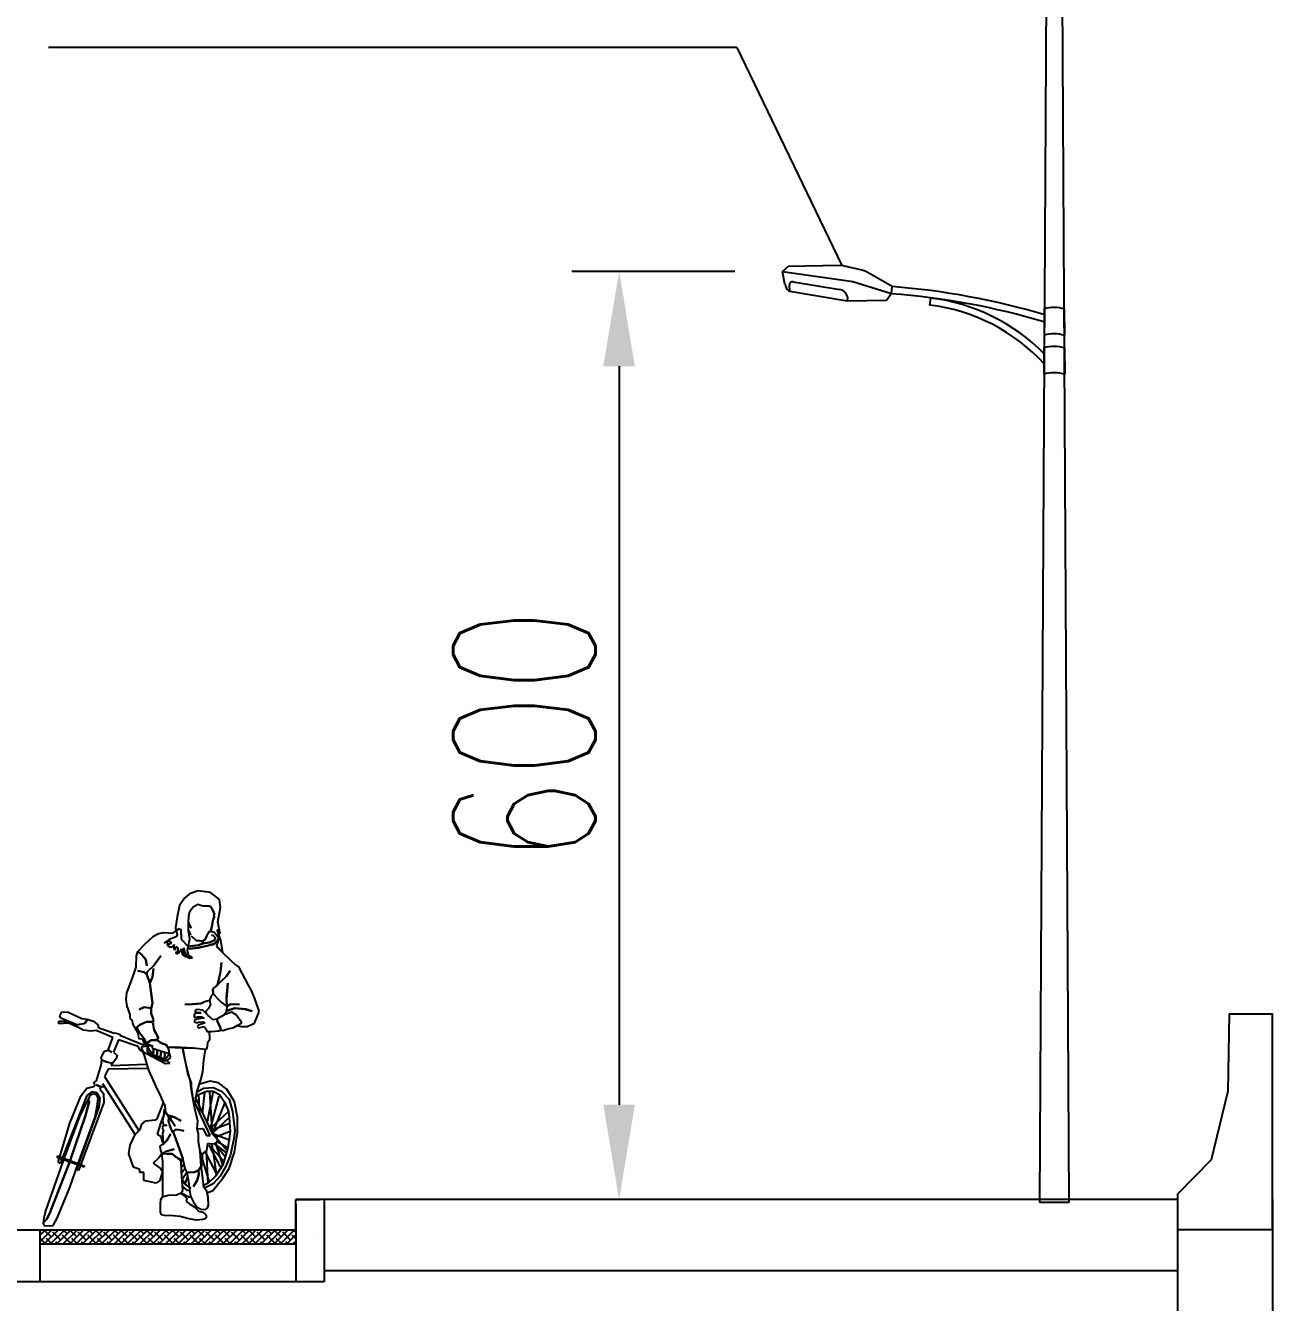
# Model space of a CAD drawing. Header units: millimetres. Extents: x 2 to 5882, y 1831 to 3462.
# Drawn here: x 967.06 to 993.36, y 2605.62 to 2632.57 of the extents above; entities that cross this region are included whole.
import ezdxf

# ---------------------------------------------------------------- set-up
doc = ezdxf.new("R2010")
doc.units = ezdxf.units.MM
doc.linetypes.add('CONTINUE', pattern=[1000, 1000])
for name, color, linetype in [('4', 2, 'Continuous'), ('fz', 7, 'Continuous'), ('标注', 4, 'Continuous'), ('次轮廓', 7, 'Continuous'), ('灯杆', 7, 'Continuous'), ('轮廓线', 1, 'Continuous'), ('道路结构', 7, 'Continuous')]:
    doc.layers.add(name, color=color, linetype=linetype)
doc.styles.get("Standard").update_dxf_attribs({"font": 'simplex1.shx', "width": 0.7, "bigfont": 'hztxt.shx'})
doc.dimstyles.new('比例1：200', dxfattribs={"dimtxt": 3, "dimasz": 2, "dimexe": 1, "dimexo": 1, "dimgap": 0.5, "dimtad": 1, "dimlfac": 20, "dimzin": 13, "dimdsep": 46, "dimtxsty": 'Standard', "dimcen": -0.09, "dimclrd": 256, "dimclre": 256, "dimclrt": 7, "dimaunit": 1, "dimadec": 0, "dimazin": 0, "dimtfac": 0.0005, "dimtix": 1, "dimtmove": 2, "dimatfit": 3, "dimfxl": 0, "dimtolj": 1, "dimtzin": 13, "dimarcsym": 0})

# ---------------------------------------------------------------- blocks, each defined once
blk = doc.blocks.new('单车')
at = {"color": 143, "linetype": 'Continuous'}
for p, q in [((-1438.357, -1089.518), (-1438.539, -1089.585)), ((-1438.092, -1089.557), (-1438.357, -1089.518)), ((-1438.644, -1089.673), (-1438.749, -1089.833)), ((-1438.539, -1089.585), (-1438.644, -1089.673)), ((-1437.905, -1089.706), (-1438.092, -1089.557)), ((-1437.883, -1089.871), (-1437.905, -1089.706)), ((-1438.749, -1089.833), (-1438.798, -1090.07)), ((-1438.556, -1090.186), (-1438.55, -1090.054)), ((-1438.556, -1090.186), (-1438.55, -1090.054)), ((-1438.55, -1090.054), (-1438.528, -1089.949)), ((-1438.55, -1090.054), (-1438.528, -1089.949)), ((-1438.528, -1089.949), (-1438.462, -1089.86)), ((-1438.528, -1089.949), (-1438.462, -1089.86)), ((-1438.462, -1089.86), (-1438.363, -1089.805)), ((-1438.462, -1089.86), (-1438.363, -1089.805)), ((-1438.363, -1089.805), (-1438.258, -1089.838)), ((-1438.363, -1089.805), (-1438.258, -1089.838)), ((-1438.258, -1089.838), (-1438.12, -1089.838)), ((-1438.258, -1089.838), (-1438.12, -1089.838)), ((-1438.12, -1089.838), (-1438.087, -1089.86)), ((-1438.12, -1089.838), (-1438.087, -1089.86)), ((-1438.087, -1089.86), (-1438.07, -1089.899)), ((-1438.087, -1089.86), (-1438.076, -1089.888)), ((-1438.076, -1089.888), (-1438.043, -1089.949)), ((-1438.07, -1089.899), (-1438.032, -1089.954)), ((-1438.043, -1089.949), (-1438.009, -1089.998)), ((-1438.009, -1089.998), (-1438.037, -1090.114)), ((-1438.032, -1089.954), (-1438.021, -1090.087)), ((-1437.943, -1090.175), (-1437.883, -1089.871)), ((-1438.798, -1090.07), (-1438.831, -1090.302)), ((-1438.831, -1090.302), (-1438.798, -1090.445)), ((-1438.793, -1090.346), (-1438.771, -1090.313)), ((-1438.771, -1090.313), (-1438.721, -1090.335)), ((-1438.721, -1090.335), (-1438.716, -1090.544)), ((-1438.539, -1090.247), (-1438.556, -1090.186)), ((-1438.556, -1090.186), (-1438.539, -1090.247)), ((-1438.556, -1090.357), (-1438.556, -1090.186)), ((-1438.556, -1090.357), (-1438.556, -1090.186)), ((-1438.506, -1090.302), (-1438.539, -1090.247)), ((-1438.539, -1090.247), (-1438.506, -1090.302)), ((-1438.07, -1090.247), (-1438.092, -1090.368)), ((-1438.059, -1090.241), (-1438.087, -1090.368)), ((-1438.043, -1090.131), (-1438.07, -1090.247)), ((-1438.037, -1090.114), (-1438.059, -1090.241)), ((-1438.021, -1090.087), (-1438.043, -1090.131)), ((-1437.954, -1090.335), (-1437.894, -1090.429)), ((-1437.877, -1090.567), (-1437.954, -1090.335)), ((-1437.894, -1090.429), (-1437.943, -1090.175)), ((-1439.482, -1090.644), (-1439.295, -1090.478)), ((-1439.295, -1090.478), (-1439.195, -1090.423)), ((-1439.195, -1090.423), (-1439.074, -1090.401)), ((-1439.074, -1090.401), (-1438.892, -1090.412)), ((-1438.964, -1090.55), (-1439.069, -1090.616)), ((-1439.069, -1090.616), (-1438.98, -1090.578)), ((-1438.98, -1090.578), (-1438.925, -1090.6)), ((-1438.82, -1090.495), (-1438.964, -1090.55)), ((-1438.925, -1090.6), (-1438.947, -1090.644)), ((-1438.892, -1090.412), (-1438.793, -1090.346)), ((-1438.798, -1090.445), (-1438.82, -1090.495)), ((-1438.716, -1090.544), (-1438.567, -1090.699)), ((-1438.567, -1090.699), (-1438.534, -1090.539)), ((-1438.567, -1090.699), (-1438.534, -1090.539)), ((-1438.517, -1090.456), (-1438.556, -1090.357)), ((-1438.556, -1090.357), (-1438.517, -1090.456)), ((-1438.534, -1090.539), (-1438.556, -1090.357)), ((-1438.534, -1090.539), (-1438.556, -1090.357)), ((-1438.495, -1090.478), (-1438.396, -1090.567)), ((-1438.396, -1090.567), (-1438.495, -1090.478)), ((-1438.396, -1090.567), (-1438.302, -1090.578)), ((-1438.329, -1090.578), (-1438.396, -1090.567)), ((-1438.269, -1090.589), (-1438.329, -1090.578)), ((-1438.302, -1090.578), (-1438.258, -1090.578)), ((-1438.214, -1090.555), (-1438.269, -1090.589)), ((-1438.258, -1090.578), (-1438.203, -1090.544)), ((-1438.258, -1090.578), (-1438.258, -1090.633)), ((-1438.258, -1090.633), (-1438.258, -1090.578)), ((-1438.169, -1090.467), (-1438.214, -1090.555)), ((-1438.203, -1090.544), (-1438.169, -1090.473)), ((-1438.169, -1090.473), (-1438.114, -1090.373)), ((-1438.12, -1090.396), (-1438.169, -1090.467)), ((-1438.015, -1090.567), (-1438.125, -1090.611)), ((-1438.125, -1090.611), (-1438.015, -1090.567)), ((-1438.092, -1090.368), (-1438.12, -1090.396)), ((-1438.12, -1090.396), (-1438.12, -1090.396)), ((-1438.114, -1090.373), (-1438.114, -1090.373)), ((-1438.114, -1090.373), (-1438.021, -1090.396)), ((-1438.087, -1090.368), (-1438.021, -1090.396)), ((-1438.07, -1090.456), (-1438.037, -1090.467)), ((-1438.037, -1090.467), (-1438.07, -1090.456)), ((-1438.037, -1090.467), (-1437.993, -1090.511)), ((-1437.993, -1090.511), (-1438.037, -1090.467)), ((-1438.021, -1090.396), (-1437.938, -1090.484)), ((-1438.021, -1090.396), (-1437.938, -1090.484)), ((-1437.993, -1090.511), (-1438.015, -1090.567)), ((-1438.015, -1090.567), (-1437.993, -1090.511)), ((-1438.015, -1090.644), (-1437.927, -1090.544)), ((-1437.927, -1090.544), (-1438.004, -1090.633)), ((-1437.927, -1090.544), (-1437.971, -1090.682)), ((-1437.927, -1090.544), (-1437.971, -1090.682)), ((-1437.938, -1090.484), (-1437.927, -1090.544)), ((-1437.938, -1090.484), (-1437.927, -1090.544)), ((-1437.838, -1090.826), (-1437.877, -1090.567)), ((-1439.653, -1090.892), (-1439.631, -1090.804)), ((-1439.631, -1090.804), (-1439.482, -1090.644)), ((-1439.554, -1090.859), (-1439.631, -1090.804)), ((-1439.631, -1090.804), (-1439.543, -1090.87)), ((-1439.46, -1090.969), (-1439.554, -1090.859)), ((-1439.543, -1090.87), (-1439.46, -1090.969)), ((-1439.002, -1090.611), (-1439.008, -1090.671)), ((-1439.008, -1090.671), (-1438.964, -1090.704)), ((-1438.991, -1090.644), (-1439.002, -1090.611)), ((-1438.947, -1090.644), (-1438.991, -1090.644)), ((-1438.964, -1090.704), (-1438.903, -1090.704)), ((-1438.903, -1090.704), (-1438.859, -1090.655)), ((-1438.859, -1090.655), (-1438.876, -1090.71)), ((-1438.876, -1090.71), (-1438.87, -1090.76)), ((-1438.87, -1090.76), (-1438.82, -1090.749)), ((-1438.848, -1090.732), (-1438.826, -1090.699)), ((-1438.82, -1090.749), (-1438.848, -1090.732)), ((-1438.782, -1090.804), (-1438.831, -1090.826)), ((-1438.831, -1090.826), (-1438.793, -1090.848)), ((-1438.826, -1090.699), (-1438.787, -1090.721)), ((-1438.793, -1090.848), (-1438.76, -1090.826)), ((-1438.787, -1090.721), (-1438.782, -1090.804)), ((-1438.76, -1090.826), (-1438.71, -1090.743)), ((-1438.71, -1090.743), (-1438.699, -1090.837)), ((-1438.699, -1090.837), (-1438.677, -1090.87)), ((-1438.677, -1090.87), (-1438.622, -1090.92)), ((-1438.66, -1090.826), (-1438.655, -1090.721)), ((-1438.655, -1090.881), (-1438.66, -1090.826)), ((-1438.655, -1090.721), (-1438.644, -1090.804)), ((-1438.644, -1090.804), (-1438.594, -1090.914)), ((-1438.578, -1090.782), (-1438.567, -1090.699)), ((-1438.556, -1090.886), (-1438.578, -1090.782)), ((-1438.567, -1090.699), (-1438.351, -1090.666)), ((-1438.517, -1090.688), (-1438.567, -1090.699)), ((-1438.55, -1090.743), (-1438.351, -1090.721)), ((-1438.363, -1090.721), (-1438.55, -1090.743)), ((-1438.351, -1090.666), (-1438.517, -1090.688)), ((-1438.136, -1090.677), (-1438.363, -1090.721)), ((-1438.258, -1090.633), (-1438.351, -1090.666)), ((-1438.351, -1090.666), (-1438.258, -1090.633)), ((-1438.351, -1090.721), (-1438.136, -1090.677)), ((-1438.125, -1090.611), (-1438.258, -1090.633)), ((-1438.258, -1090.633), (-1438.125, -1090.611)), ((-1438.004, -1090.633), (-1438.136, -1090.677)), ((-1438.136, -1090.677), (-1438.015, -1090.644)), ((-1437.971, -1090.682), (-1437.838, -1090.826)), ((-1437.971, -1090.682), (-1437.943, -1090.721)), ((-1437.943, -1090.721), (-1437.838, -1090.826)), ((-1437.838, -1090.826), (-1437.679, -1090.98)), ((-1437.838, -1090.826), (-1437.838, -1090.826)), ((-1439.708, -1091.256), (-1439.664, -1091.135)), ((-1439.664, -1091.135), (-1439.653, -1090.892)), ((-1439.438, -1091.102), (-1439.46, -1090.969)), ((-1439.46, -1090.969), (-1439.438, -1091.102)), ((-1439.284, -1091.091), (-1439.438, -1091.234)), ((-1439.427, -1091.223), (-1439.295, -1091.102)), ((-1439.295, -1091.102), (-1439.14, -1090.892)), ((-1439.14, -1090.892), (-1439.284, -1091.091)), ((-1438.622, -1090.92), (-1438.655, -1090.881)), ((-1438.594, -1090.914), (-1438.534, -1090.942)), ((-1438.473, -1090.936), (-1438.556, -1090.886)), ((-1438.534, -1090.942), (-1438.473, -1090.936)), ((-1437.861, -1091.035), (-1437.883, -1091.223)), ((-1437.883, -1091.234), (-1437.861, -1091.035)), ((-1437.679, -1090.98), (-1437.568, -1091.08)), ((-1437.568, -1091.08), (-1437.502, -1091.124)), ((-1437.502, -1091.124), (-1437.436, -1091.256)), ((-1439.786, -1091.493), (-1439.708, -1091.256)), ((-1439.631, -1091.212), (-1439.493, -1091.234)), ((-1439.493, -1091.234), (-1439.631, -1091.212)), ((-1439.493, -1091.234), (-1439.438, -1091.289)), ((-1439.438, -1091.289), (-1439.493, -1091.234)), ((-1439.438, -1091.289), (-1439.427, -1091.223)), ((-1439.438, -1091.234), (-1439.438, -1091.289)), ((-1439.438, -1091.289), (-1439.372, -1091.471)), ((-1439.372, -1091.471), (-1439.438, -1091.289)), ((-1439.317, -1091.333), (-1439.372, -1091.471)), ((-1439.372, -1091.471), (-1439.317, -1091.344)), ((-1439.295, -1091.157), (-1439.317, -1091.333)), ((-1439.317, -1091.344), (-1439.295, -1091.157)), ((-1437.883, -1091.223), (-1437.949, -1091.515)), ((-1437.949, -1091.504), (-1437.883, -1091.234)), ((-1437.772, -1091.333), (-1437.949, -1091.504)), ((-1437.938, -1091.493), (-1437.761, -1091.322)), ((-1437.679, -1091.212), (-1437.772, -1091.333)), ((-1437.761, -1091.322), (-1437.679, -1091.212)), ((-1437.436, -1091.256), (-1437.303, -1091.515)), ((-1439.874, -1091.813), (-1439.863, -1091.67)), ((-1439.863, -1091.67), (-1439.786, -1091.493)), ((-1439.372, -1091.471), (-1439.317, -1091.89)), ((-1439.339, -1091.736), (-1439.372, -1091.471)), ((-1438.048, -1091.593), (-1437.938, -1091.493)), ((-1437.949, -1091.515), (-1438.048, -1091.581)), ((-1438.048, -1091.581), (-1438.037, -1091.692)), ((-1438.037, -1091.692), (-1438.048, -1091.593)), ((-1437.728, -1091.471), (-1437.761, -1091.802)), ((-1437.761, -1091.769), (-1437.728, -1091.471)), ((-1437.303, -1091.515), (-1437.237, -1091.626)), ((-1437.237, -1091.626), (-1437.16, -1091.813)), ((-1439.852, -1091.957), (-1439.874, -1091.813)), ((-1439.317, -1091.89), (-1439.35, -1091.995)), ((-1439.35, -1091.995), (-1439.317, -1091.901)), ((-1439.317, -1091.901), (-1439.339, -1091.736)), ((-1438.638, -1091.923), (-1438.451, -1091.912)), ((-1438.484, -1091.912), (-1438.638, -1091.923)), ((-1438.302, -1091.901), (-1438.484, -1091.912)), ((-1438.451, -1091.912), (-1438.302, -1091.901)), ((-1438.302, -1091.901), (-1438.203, -1091.846)), ((-1438.236, -1091.868), (-1438.302, -1091.901)), ((-1438.114, -1091.835), (-1438.236, -1091.868)), ((-1438.203, -1091.846), (-1438.114, -1091.835)), ((-1438.092, -1091.923), (-1438.136, -1092.006)), ((-1438.081, -1091.736), (-1438.114, -1091.835)), ((-1438.114, -1091.835), (-1438.092, -1091.923)), ((-1438.037, -1091.692), (-1438.081, -1091.736)), ((-1437.894, -1091.846), (-1438.037, -1091.692)), ((-1437.75, -1091.957), (-1437.894, -1091.846)), ((-1437.75, -1091.957), (-1437.761, -1091.769)), ((-1437.761, -1091.802), (-1437.75, -1091.957)), ((-1437.761, -1092.05), (-1437.739, -1091.946)), ((-1437.667, -1091.912), (-1437.75, -1091.957)), ((-1437.739, -1091.946), (-1437.667, -1091.912)), ((-1437.48, -1091.923), (-1437.667, -1091.912)), ((-1437.667, -1091.912), (-1437.48, -1091.923)), ((-1437.16, -1091.813), (-1437.077, -1092.061)), ((-1441.275, -1092.161), (-1441.231, -1092.072)), ((-1441.253, -1092.205), (-1441.275, -1092.161)), ((-1440.911, -1092.348), (-1441.253, -1092.205)), ((-1441.231, -1092.072), (-1441.231, -1092.072)), ((-1441.231, -1092.072), (-1441.099, -1092.083)), ((-1441.099, -1092.083), (-1440.812, -1092.216)), ((-1440.812, -1092.216), (-1440.707, -1092.227)), ((-1439.786, -1092.128), (-1439.852, -1091.957)), ((-1439.786, -1092.216), (-1439.786, -1092.128)), ((-1439.742, -1092.26), (-1439.786, -1092.216)), ((-1439.598, -1092.028), (-1439.493, -1091.973)), ((-1439.493, -1091.973), (-1439.598, -1092.028)), ((-1439.493, -1091.973), (-1439.35, -1091.995)), ((-1439.35, -1091.995), (-1439.493, -1091.973)), ((-1439.35, -1091.995), (-1439.35, -1092.106)), ((-1439.35, -1092.106), (-1439.35, -1091.995)), ((-1439.35, -1092.106), (-1439.306, -1092.227)), ((-1439.295, -1092.238), (-1439.35, -1092.106)), ((-1438.434, -1092.117), (-1438.445, -1092.161)), ((-1438.445, -1092.161), (-1438.429, -1092.194)), ((-1438.396, -1092.094), (-1438.434, -1092.117)), ((-1438.374, -1092.023), (-1438.429, -1092.056)), ((-1438.429, -1092.056), (-1438.407, -1092.094)), ((-1438.429, -1092.194), (-1438.363, -1092.177)), ((-1438.407, -1092.094), (-1438.291, -1092.094)), ((-1438.291, -1092.094), (-1438.396, -1092.094)), ((-1438.258, -1092.039), (-1438.374, -1092.023)), ((-1438.28, -1092.21), (-1438.374, -1092.227)), ((-1438.363, -1092.177), (-1438.28, -1092.177)), ((-1438.28, -1092.177), (-1438.23, -1092.216)), ((-1438.23, -1092.216), (-1438.28, -1092.21)), ((-1438.147, -1092.15), (-1438.258, -1092.039)), ((-1438.136, -1092.006), (-1438.192, -1092.061)), ((-1438.192, -1092.061), (-1438.187, -1092.11)), ((-1438.098, -1092.194), (-1438.147, -1092.15)), ((-1438.043, -1092.243), (-1438.098, -1092.194)), ((-1437.805, -1092.139), (-1437.96, -1092.227)), ((-1437.805, -1092.139), (-1437.75, -1092.05)), ((-1437.645, -1092.083), (-1437.805, -1092.139)), ((-1437.645, -1092.083), (-1437.805, -1092.139)), ((-1437.805, -1092.139), (-1437.805, -1092.139)), ((-1437.579, -1091.995), (-1437.761, -1092.05)), ((-1437.75, -1092.05), (-1437.579, -1091.995)), ((-1437.557, -1092.139), (-1437.645, -1092.083)), ((-1437.557, -1092.139), (-1437.645, -1092.083)), ((-1437.348, -1092.017), (-1437.579, -1091.995)), ((-1437.579, -1091.995), (-1437.37, -1092.017)), ((-1437.436, -1092.304), (-1437.557, -1092.139)), ((-1437.436, -1092.304), (-1437.557, -1092.139)), ((-1437.37, -1092.017), (-1437.215, -1092.061)), ((-1437.215, -1092.061), (-1437.348, -1092.017)), ((-1437.088, -1092.106), (-1437.182, -1092.326)), ((-1437.077, -1092.061), (-1437.088, -1092.106)), ((-1441.297, -1092.271), (-1441.11, -1092.271)), ((-1441.297, -1092.326), (-1441.297, -1092.271)), ((-1441.088, -1092.315), (-1441.297, -1092.326)), ((-1441.11, -1092.271), (-1440.911, -1092.348)), ((-1440.878, -1092.403), (-1441.088, -1092.315)), ((-1440.911, -1092.348), (-1440.74, -1092.315)), ((-1440.757, -1092.326), (-1440.911, -1092.348)), ((-1440.779, -1092.459), (-1440.878, -1092.403)), ((-1440.619, -1092.481), (-1440.779, -1092.459)), ((-1440.707, -1092.26), (-1440.757, -1092.326)), ((-1440.74, -1092.315), (-1440.707, -1092.26)), ((-1440.707, -1092.227), (-1440.563, -1092.271)), ((-1440.508, -1092.47), (-1440.619, -1092.481)), ((-1440.563, -1092.271), (-1440.464, -1092.359)), ((-1440.155, -1092.619), (-1440.508, -1092.47)), ((-1440.464, -1092.359), (-1440.464, -1092.403)), ((-1440.464, -1092.403), (-1440.128, -1092.525)), ((-1439.731, -1092.326), (-1439.742, -1092.26)), ((-1439.675, -1092.425), (-1439.731, -1092.326)), ((-1439.587, -1092.348), (-1439.675, -1092.425)), ((-1439.675, -1092.425), (-1439.587, -1092.348)), ((-1439.62, -1092.525), (-1439.675, -1092.425)), ((-1439.587, -1092.348), (-1439.653, -1092.403)), ((-1439.653, -1092.403), (-1439.609, -1092.492)), ((-1439.438, -1092.282), (-1439.587, -1092.348)), ((-1439.438, -1092.282), (-1439.587, -1092.348)), ((-1439.587, -1092.348), (-1439.449, -1092.282)), ((-1439.449, -1092.282), (-1439.295, -1092.282)), ((-1439.317, -1092.282), (-1439.438, -1092.282)), ((-1439.295, -1092.282), (-1439.438, -1092.282)), ((-1439.317, -1092.282), (-1439.317, -1092.282)), ((-1439.295, -1092.37), (-1439.317, -1092.282)), ((-1439.306, -1092.227), (-1439.295, -1092.282)), ((-1439.306, -1092.315), (-1439.295, -1092.425)), ((-1439.284, -1092.459), (-1439.306, -1092.315)), ((-1439.295, -1092.282), (-1439.295, -1092.238)), ((-1439.284, -1092.459), (-1439.295, -1092.37)), ((-1439.295, -1092.425), (-1439.195, -1092.63)), ((-1439.195, -1092.63), (-1439.284, -1092.459)), ((-1439.195, -1092.63), (-1439.284, -1092.459)), ((-1438.374, -1092.227), (-1438.44, -1092.254)), ((-1438.44, -1092.254), (-1438.434, -1092.288)), ((-1438.434, -1092.288), (-1438.385, -1092.304)), ((-1438.385, -1092.304), (-1438.351, -1092.293)), ((-1438.351, -1092.354), (-1438.374, -1092.387)), ((-1438.374, -1092.387), (-1438.351, -1092.409)), ((-1438.351, -1092.293), (-1438.252, -1092.288)), ((-1438.269, -1092.326), (-1438.351, -1092.354)), ((-1438.351, -1092.409), (-1438.285, -1092.398)), ((-1438.285, -1092.398), (-1438.23, -1092.387)), ((-1438.214, -1092.315), (-1438.269, -1092.326)), ((-1438.252, -1092.288), (-1438.214, -1092.315)), ((-1438.23, -1092.387), (-1438.192, -1092.431)), ((-1438.192, -1092.431), (-1438.169, -1092.486)), ((-1438.169, -1092.486), (-1438.076, -1092.492)), ((-1438.133, -1092.488), (-1438.114, -1092.596)), ((-1438.076, -1092.492), (-1437.927, -1092.475)), ((-1437.96, -1092.227), (-1438.043, -1092.243)), ((-1437.96, -1092.227), (-1437.949, -1092.282)), ((-1437.96, -1092.227), (-1437.96, -1092.227)), ((-1437.949, -1092.282), (-1437.96, -1092.227)), ((-1437.949, -1092.282), (-1437.894, -1092.392)), ((-1437.894, -1092.392), (-1437.949, -1092.282)), ((-1437.927, -1092.475), (-1437.877, -1092.464)), ((-1437.894, -1092.392), (-1437.877, -1092.464)), ((-1437.877, -1092.464), (-1437.894, -1092.392)), ((-1437.877, -1092.464), (-1437.838, -1092.47)), ((-1437.838, -1092.47), (-1437.75, -1092.437)), ((-1437.75, -1092.437), (-1437.601, -1092.403)), ((-1437.601, -1092.403), (-1437.546, -1092.37)), ((-1437.546, -1092.37), (-1437.436, -1092.304)), ((-1437.546, -1092.37), (-1437.436, -1092.304)), ((-1437.436, -1092.392), (-1437.546, -1092.37)), ((-1437.325, -1092.392), (-1437.436, -1092.392)), ((-1437.182, -1092.326), (-1437.325, -1092.392)), ((-1440.255, -1092.883), (-1440.155, -1092.619)), ((-1440.039, -1092.663), (-1440.139, -1092.927)), ((-1440.128, -1092.525), (-1440.106, -1092.514)), ((-1440.106, -1092.514), (-1440.006, -1092.547)), ((-1439.62, -1092.806), (-1440.039, -1092.663)), ((-1440.006, -1092.547), (-1440.006, -1092.569)), ((-1440.006, -1092.569), (-1439.526, -1092.762)), ((-1439.598, -1092.652), (-1439.62, -1092.525)), ((-1439.609, -1092.492), (-1439.504, -1092.63)), ((-1439.526, -1092.641), (-1439.598, -1092.652)), ((-1439.471, -1092.773), (-1439.526, -1092.641)), ((-1439.504, -1092.63), (-1439.438, -1092.762)), ((-1439.438, -1092.729), (-1439.471, -1092.773)), ((-1439.438, -1092.762), (-1439.35, -1092.674)), ((-1439.438, -1092.762), (-1439.35, -1092.674)), ((-1439.35, -1092.674), (-1439.438, -1092.729)), ((-1439.35, -1092.674), (-1439.24, -1092.674)), ((-1439.35, -1092.674), (-1439.24, -1092.674)), ((-1439.24, -1092.674), (-1439.35, -1092.674)), ((-1439.24, -1092.674), (-1439.195, -1092.63)), ((-1439.195, -1092.63), (-1439.24, -1092.674)), ((-1439.24, -1092.663), (-1439.195, -1092.63)), ((-1439.118, -1092.74), (-1439.24, -1092.663)), ((-1439.24, -1092.674), (-1439.218, -1092.674)), ((-1439.218, -1092.674), (-1439.162, -1092.718)), ((-1439.218, -1092.674), (-1439.218, -1092.674)), ((-1439.162, -1092.718), (-1439.03, -1092.773)), ((-1439.03, -1092.773), (-1439.118, -1092.74)), ((-1438.158, -1092.729), (-1438.169, -1092.85)), ((-1438.114, -1092.674), (-1438.158, -1092.729)), ((-1438.114, -1092.596), (-1438.114, -1092.674)), ((-1440.398, -1093.038), (-1440.332, -1092.905)), ((-1440.332, -1092.905), (-1440.255, -1092.883)), ((-1440.177, -1092.927), (-1440.255, -1092.883)), ((-1440.255, -1092.883), (-1440.177, -1092.927)), ((-1440.139, -1092.927), (-1440.062, -1092.994)), ((-1440.062, -1092.994), (-1440.084, -1093.06)), ((-1439.576, -1092.883), (-1439.62, -1092.806)), ((-1439.46, -1092.95), (-1439.576, -1092.883)), ((-1439.394, -1092.795), (-1439.554, -1092.817)), ((-1439.554, -1092.817), (-1439.493, -1092.994)), ((-1439.526, -1092.762), (-1439.372, -1092.773)), ((-1439.493, -1092.994), (-1439.405, -1093.308)), ((-1439.041, -1093.17), (-1439.46, -1092.95)), ((-1439.383, -1092.883), (-1439.438, -1092.762)), ((-1439.427, -1092.806), (-1439.427, -1092.916)), ((-1439.427, -1092.916), (-1439.427, -1092.806)), ((-1439.427, -1092.916), (-1439.096, -1093.104)), ((-1439.096, -1093.104), (-1439.427, -1092.916)), ((-1439.328, -1092.801), (-1439.394, -1092.795)), ((-1439.306, -1092.961), (-1439.383, -1092.883)), ((-1439.372, -1092.773), (-1439.328, -1092.784)), ((-1439.328, -1092.784), (-1439.328, -1092.839)), ((-1439.328, -1092.839), (-1438.964, -1092.95)), ((-1439.295, -1092.905), (-1439.306, -1092.961)), ((-1439.306, -1092.972), (-1439.295, -1092.905)), ((-1439.284, -1092.994), (-1439.306, -1092.972)), ((-1439.295, -1092.85), (-1439.295, -1092.905)), ((-1439.295, -1092.905), (-1439.295, -1092.85)), ((-1439.24, -1093.005), (-1439.284, -1092.994)), ((-1439.218, -1092.961), (-1439.24, -1093.005)), ((-1439.24, -1093.005), (-1439.218, -1092.961)), ((-1439.195, -1093.027), (-1439.24, -1093.005)), ((-1439.218, -1092.883), (-1439.218, -1092.961)), ((-1439.218, -1092.961), (-1439.218, -1092.883)), ((-1439.151, -1093.027), (-1439.195, -1093.027)), ((-1439.14, -1092.961), (-1439.151, -1093.027)), ((-1439.151, -1093.027), (-1439.14, -1092.961)), ((-1439.118, -1093.06), (-1439.151, -1093.027)), ((-1439.129, -1092.894), (-1439.14, -1092.961)), ((-1439.14, -1092.961), (-1439.129, -1092.894)), ((-1439.063, -1092.994), (-1439.074, -1093.06)), ((-1439.074, -1093.06), (-1439.052, -1092.994)), ((-1439.063, -1092.916), (-1439.063, -1092.994)), ((-1439.052, -1092.994), (-1439.063, -1092.916)), ((-1439.03, -1092.773), (-1438.997, -1092.828)), ((-1438.997, -1092.828), (-1439.03, -1092.773)), ((-1438.975, -1092.983), (-1439.03, -1093.06)), ((-1438.848, -1092.817), (-1438.997, -1092.828)), ((-1438.693, -1092.839), (-1438.997, -1092.828)), ((-1438.997, -1092.828), (-1438.975, -1092.894)), ((-1438.975, -1092.894), (-1438.975, -1092.983)), ((-1438.964, -1092.95), (-1438.942, -1093.038)), ((-1438.462, -1092.839), (-1438.848, -1092.817)), ((-1438.462, -1092.839), (-1438.693, -1092.839)), ((-1438.682, -1092.861), (-1438.627, -1093.115)), ((-1438.627, -1093.104), (-1438.682, -1092.861)), ((-1438.203, -1092.872), (-1438.462, -1092.839)), ((-1438.203, -1092.872), (-1438.462, -1092.839)), ((-1438.236, -1093.093), (-1438.203, -1092.872)), ((-1438.169, -1092.85), (-1438.203, -1092.872)), ((-1438.203, -1092.872), (-1438.203, -1092.872)), ((-1440.497, -1093.529), (-1440.398, -1093.198)), ((-1440.387, -1093.093), (-1440.398, -1093.038)), ((-1440.398, -1093.198), (-1440.387, -1093.093)), ((-1440.233, -1093.148), (-1440.387, -1093.093)), ((-1440.387, -1093.093), (-1440.288, -1093.126)), ((-1440.255, -1093.286), (-1440.332, -1093.44)), ((-1440.288, -1093.126), (-1440.155, -1093.159)), ((-1439.415, -1093.273), (-1440.255, -1093.286)), ((-1440.155, -1093.159), (-1440.233, -1093.148)), ((-1440.155, -1093.159), (-1440.188, -1093.209)), ((-1440.188, -1093.209), (-1439.442, -1093.177)), ((-1440.084, -1093.06), (-1440.155, -1093.159)), ((-1440.155, -1093.159), (-1440.155, -1093.159)), ((-1439.074, -1093.06), (-1439.118, -1093.06)), ((-1439.096, -1093.104), (-1439.019, -1093.104)), ((-1439.019, -1093.104), (-1439.096, -1093.104)), ((-1439.03, -1093.06), (-1439.074, -1093.06)), ((-1439.058, -1093.161), (-1438.956, -1093.157)), ((-1438.953, -1093.159), (-1439.041, -1093.17)), ((-1438.942, -1093.038), (-1439.019, -1093.104)), ((-1439.019, -1093.104), (-1438.953, -1093.159)), ((-1438.517, -1093.551), (-1438.627, -1093.104)), ((-1438.627, -1093.115), (-1438.572, -1093.396)), ((-1438.258, -1093.33), (-1438.236, -1093.093)), ((-1440.563, -1093.573), (-1440.497, -1093.529)), ((-1440.332, -1093.44), (-1439.609, -1094.577)), ((-1439.405, -1093.308), (-1439.251, -1093.65)), ((-1438.572, -1093.396), (-1438.506, -1093.573)), ((-1438.506, -1093.694), (-1438.517, -1093.551)), ((-1438.385, -1093.771), (-1438.302, -1093.507)), ((-1438.302, -1093.507), (-1438.258, -1093.33)), ((-1438.103, -1093.54), (-1438.302, -1093.595)), ((-1437.927, -1093.573), (-1438.103, -1093.54)), ((-1440.823, -1093.843), (-1440.707, -1093.683)), ((-1440.707, -1093.683), (-1440.552, -1093.65)), ((-1440.597, -1093.76), (-1440.707, -1093.843)), ((-1440.575, -1093.81), (-1440.641, -1093.843)), ((-1440.486, -1093.782), (-1440.597, -1093.76)), ((-1440.497, -1093.821), (-1440.575, -1093.81)), ((-1440.53, -1093.606), (-1440.563, -1093.573)), ((-1440.552, -1093.65), (-1440.53, -1093.606)), ((-1440.508, -1093.617), (-1440.409, -1093.661)), ((-1440.42, -1093.65), (-1440.508, -1093.617)), ((-1440.464, -1093.898), (-1440.497, -1093.821)), ((-1440.42, -1093.898), (-1440.486, -1093.782)), ((-1440.409, -1093.661), (-1440.431, -1093.705)), ((-1440.431, -1093.705), (-1440.354, -1093.799)), ((-1440.343, -1093.661), (-1440.42, -1093.65)), ((-1439.686, -1094.665), (-1440.365, -1093.595)), ((-1440.365, -1093.595), (-1440.343, -1093.661)), ((-1440.354, -1093.799), (-1440.343, -1093.987)), ((-1439.251, -1093.65), (-1439.14, -1093.865)), ((-1438.506, -1093.573), (-1438.506, -1093.661)), ((-1438.506, -1093.661), (-1438.451, -1093.998)), ((-1438.44, -1094.042), (-1438.506, -1093.694)), ((-1438.429, -1094.064), (-1438.385, -1093.771)), ((-1438.416, -1093.885), (-1438.351, -1093.821)), ((-1438.381, -1093.761), (-1438.236, -1093.683)), ((-1438.351, -1093.821), (-1438.18, -1093.749)), ((-1438.351, -1093.821), (-1438.329, -1094.24)), ((-1438.302, -1093.595), (-1438.334, -1093.611)), ((-1438.225, -1093.771), (-1438.269, -1094.218)), ((-1438.236, -1093.683), (-1438.037, -1093.672)), ((-1438.18, -1093.749), (-1438.037, -1093.749)), ((-1438.037, -1093.749), (-1438.169, -1094.433)), ((-1438.114, -1093.771), (-1438.059, -1094.643)), ((-1438.037, -1093.672), (-1437.861, -1093.749)), ((-1438.037, -1093.749), (-1437.905, -1093.821)), ((-1437.75, -1093.705), (-1437.927, -1093.573)), ((-1437.905, -1093.821), (-1437.794, -1093.987)), ((-1437.861, -1093.749), (-1437.701, -1093.92)), ((-1437.59, -1093.976), (-1437.75, -1093.705)), ((-1440.707, -1093.843), (-1441.264, -1095.277)), ((-1441.065, -1094.422), (-1440.823, -1093.843)), ((-1440.911, -1095.399), (-1440.442, -1094.086)), ((-1440.343, -1093.987), (-1440.878, -1095.421)), ((-1440.674, -1093.92), (-1440.856, -1094.284)), ((-1440.729, -1094.262), (-1440.652, -1093.976)), ((-1440.652, -1093.976), (-1440.729, -1094.262)), ((-1440.641, -1093.843), (-1440.674, -1093.92)), ((-1440.674, -1093.92), (-1440.674, -1093.92)), ((-1440.652, -1093.976), (-1440.674, -1093.92)), ((-1440.674, -1093.92), (-1440.652, -1093.976)), ((-1440.53, -1094.295), (-1440.486, -1094.064)), ((-1440.486, -1094.064), (-1440.464, -1093.898)), ((-1440.442, -1094.086), (-1440.42, -1093.898)), ((-1439.218, -1094.329), (-1439.088, -1093.995)), ((-1439.14, -1093.865), (-1439.096, -1093.987)), ((-1439.096, -1093.987), (-1439.063, -1094.02)), ((-1439.063, -1094.02), (-1439.041, -1094.185)), ((-1438.462, -1093.931), (-1438.453, -1093.923)), ((-1438.451, -1093.998), (-1438.429, -1094.064)), ((-1438.418, -1094.152), (-1438.44, -1094.042)), ((-1438.103, -1094.687), (-1438.419, -1093.999)), ((-1438.416, -1093.885), (-1438.059, -1094.643)), ((-1437.916, -1093.854), (-1438.103, -1094.533)), ((-1437.794, -1093.987), (-1438.059, -1094.643)), ((-1437.794, -1093.987), (-1437.712, -1094.174)), ((-1437.701, -1093.92), (-1437.634, -1094.174)), ((-1437.524, -1094.295), (-1437.59, -1093.976)), ((-1440.856, -1094.284), (-1441.176, -1095.134)), ((-1441.065, -1095.233), (-1440.729, -1094.262)), ((-1440.729, -1094.262), (-1441.065, -1095.233)), ((-1440.889, -1095.277), (-1440.53, -1094.295)), ((-1439.543, -1094.444), (-1439.46, -1094.373)), ((-1439.46, -1094.373), (-1439.262, -1094.351)), ((-1439.262, -1094.351), (-1439.218, -1094.329)), ((-1439.045, -1094.157), (-1439.14, -1094.411)), ((-1439.085, -1094.273), (-1439.107, -1094.373)), ((-1439.107, -1094.373), (-1439.085, -1094.466)), ((-1439.074, -1094.13), (-1439.085, -1094.273)), ((-1439.03, -1094.207), (-1439.074, -1094.13)), ((-1439.041, -1094.185), (-1438.975, -1094.273)), ((-1438.964, -1094.306), (-1439.03, -1094.207)), ((-1438.975, -1094.273), (-1438.986, -1094.373)), ((-1438.986, -1094.373), (-1438.925, -1094.555)), ((-1438.975, -1094.262), (-1438.925, -1094.362)), ((-1438.859, -1094.295), (-1438.975, -1094.262)), ((-1438.975, -1094.273), (-1438.848, -1094.306)), ((-1438.914, -1094.384), (-1438.975, -1094.273)), ((-1438.975, -1094.373), (-1438.964, -1094.306)), ((-1438.953, -1094.477), (-1438.975, -1094.373)), ((-1438.926, -1094.36), (-1438.926, -1094.362)), ((-1438.925, -1094.362), (-1438.837, -1094.489)), ((-1438.908, -1094.281), (-1438.91, -1094.29)), ((-1438.716, -1094.373), (-1438.859, -1094.295)), ((-1438.848, -1094.306), (-1438.716, -1094.373)), ((-1438.363, -1094.373), (-1438.418, -1094.152)), ((-1438.374, -1094.544), (-1438.363, -1094.373)), ((-1437.712, -1094.174), (-1438.103, -1094.533)), ((-1437.701, -1094.306), (-1438.059, -1094.643)), ((-1437.712, -1094.174), (-1437.701, -1094.306)), ((-1437.701, -1094.306), (-1437.679, -1094.599)), ((-1437.634, -1094.174), (-1437.579, -1094.577)), ((-1437.524, -1094.621), (-1437.524, -1094.295)), ((-1441.308, -1095.255), (-1441.065, -1094.422)), ((-1439.686, -1094.665), (-1439.576, -1094.555)), ((-1439.609, -1094.577), (-1439.686, -1094.665)), ((-1439.576, -1094.555), (-1439.543, -1094.444)), ((-1439.14, -1094.411), (-1439.218, -1094.654)), ((-1439.085, -1094.477), (-1439.118, -1094.522)), ((-1439.118, -1094.522), (-1439.085, -1094.566)), ((-1439.085, -1094.566), (-1439.107, -1094.643)), ((-1439.107, -1094.643), (-1439.096, -1094.864)), ((-1439.019, -1094.466), (-1439.085, -1094.477)), ((-1439.085, -1094.466), (-1439.019, -1094.466)), ((-1438.952, -1094.474), (-1438.953, -1094.477)), ((-1438.892, -1094.621), (-1438.953, -1094.477)), ((-1438.925, -1094.555), (-1438.903, -1094.61)), ((-1438.837, -1094.489), (-1438.914, -1094.384)), ((-1438.903, -1094.61), (-1438.837, -1094.555)), ((-1438.859, -1094.654), (-1438.892, -1094.621)), ((-1438.826, -1094.555), (-1438.881, -1094.61)), ((-1438.881, -1094.61), (-1438.815, -1094.797)), ((-1438.837, -1094.555), (-1438.782, -1094.555)), ((-1438.771, -1094.566), (-1438.826, -1094.555)), ((-1438.782, -1094.555), (-1438.66, -1094.588)), ((-1438.66, -1094.588), (-1438.771, -1094.566)), ((-1438.374, -1094.544), (-1438.258, -1094.533)), ((-1438.351, -1094.643), (-1438.374, -1094.544)), ((-1438.351, -1094.82), (-1438.351, -1094.643)), ((-1438.258, -1094.533), (-1438.18, -1094.687)), ((-1437.69, -1094.433), (-1438.103, -1094.588)), ((-1437.739, -1095.013), (-1438.059, -1094.643)), ((-1437.679, -1094.786), (-1438.059, -1094.643)), ((-1438.059, -1094.643), (-1437.982, -1094.687)), ((-1437.679, -1094.599), (-1437.982, -1094.72)), ((-1437.679, -1094.599), (-1437.728, -1094.941)), ((-1437.579, -1094.577), (-1437.601, -1094.753)), ((-1437.59, -1095.035), (-1437.524, -1094.621)), ((-1439.819, -1095.068), (-1439.786, -1094.886)), ((-1439.786, -1094.886), (-1439.686, -1094.665)), ((-1439.218, -1094.654), (-1439.14, -1094.698)), ((-1439.085, -1094.864), (-1439.162, -1094.908)), ((-1439.162, -1094.908), (-1439.151, -1095.002)), ((-1439.14, -1094.698), (-1439.118, -1094.82)), ((-1439.118, -1094.82), (-1439.068, -1094.844)), ((-1439.096, -1094.864), (-1439.008, -1094.786)), ((-1439.008, -1094.775), (-1439.085, -1094.864)), ((-1438.942, -1094.654), (-1439.008, -1094.775)), ((-1439.008, -1094.786), (-1438.942, -1094.654)), ((-1438.682, -1095.167), (-1438.859, -1094.654)), ((-1438.815, -1094.797), (-1438.682, -1095.167)), ((-1438.313, -1095.013), (-1438.351, -1094.82)), ((-1438.18, -1094.687), (-1438.103, -1094.687)), ((-1438.158, -1094.853), (-1438.18, -1095.002)), ((-1438.059, -1094.864), (-1438.158, -1094.853)), ((-1437.883, -1095.344), (-1438.125, -1094.886)), ((-1437.816, -1095.222), (-1438.125, -1094.886)), ((-1437.982, -1094.853), (-1438.059, -1094.864)), ((-1437.971, -1095.487), (-1438.059, -1094.864)), ((-1437.761, -1095.046), (-1438.015, -1094.842)), ((-1437.783, -1095.134), (-1438.015, -1094.842)), ((-1437.982, -1094.687), (-1437.949, -1094.775)), ((-1437.949, -1094.775), (-1437.982, -1094.853)), ((-1437.838, -1095.299), (-1437.982, -1094.853)), ((-1437.728, -1094.941), (-1437.971, -1094.808)), ((-1437.601, -1094.753), (-1437.679, -1095.112)), ((-1441.176, -1095.134), (-1441.578, -1096.27)), ((-1441.319, -1095.112), (-1440.757, -1095.321)), ((-1441.319, -1095.112), (-1441.319, -1095.112)), ((-1441.319, -1095.156), (-1441.319, -1095.112)), ((-1440.757, -1095.355), (-1441.319, -1095.156)), ((-1439.719, -1095.355), (-1439.819, -1095.068)), ((-1439.184, -1095.156), (-1439.306, -1095.266)), ((-1439.129, -1095.079), (-1439.184, -1095.156)), ((-1439.151, -1095.002), (-1439.118, -1095.09)), ((-1439.03, -1095.024), (-1439.129, -1095.079)), ((-1439.019, -1095.068), (-1439.129, -1095.079)), ((-1439.129, -1095.079), (-1439.107, -1095.233)), ((-1439.118, -1095.09), (-1439.041, -1095.024)), ((-1439.041, -1095.024), (-1438.859, -1094.974)), ((-1438.859, -1094.974), (-1439.03, -1095.024)), ((-1439.019, -1095.068), (-1438.903, -1095.068)), ((-1438.903, -1095.068), (-1439.019, -1095.068)), ((-1438.903, -1095.068), (-1438.826, -1095.134)), ((-1438.815, -1095.145), (-1438.903, -1095.068)), ((-1438.826, -1095.134), (-1438.716, -1095.222)), ((-1438.716, -1095.2), (-1438.815, -1095.145)), ((-1438.716, -1095.222), (-1438.682, -1095.178)), ((-1438.693, -1095.123), (-1438.682, -1095.189)), ((-1438.682, -1095.178), (-1438.693, -1095.123)), ((-1438.125, -1095.647), (-1438.313, -1095.013)), ((-1438.291, -1095.333), (-1438.313, -1095.013)), ((-1438.301, -1095.179), (-1438.258, -1095.046)), ((-1438.284, -1095.394), (-1438.258, -1095.046)), ((-1438.18, -1095.002), (-1438.28, -1095.079)), ((-1437.971, -1095.487), (-1438.203, -1095.035)), ((-1438.147, -1095.691), (-1438.18, -1095.002)), ((-1437.728, -1094.941), (-1437.838, -1095.299)), ((-1437.679, -1095.112), (-1437.772, -1095.333)), ((-1437.701, -1095.377), (-1437.59, -1095.035)), ((-1441.49, -1096.336), (-1441.065, -1095.233)), ((-1441.065, -1095.233), (-1441.49, -1096.336)), ((-1441.264, -1095.277), (-1441.308, -1095.255)), ((-1441.065, -1095.779), (-1440.889, -1095.277)), ((-1440.878, -1095.421), (-1440.911, -1095.399)), ((-1440.757, -1095.321), (-1440.757, -1095.355)), ((-1439.587, -1095.399), (-1439.719, -1095.355)), ((-1439.587, -1095.465), (-1439.587, -1095.399)), ((-1439.306, -1095.266), (-1439.151, -1095.377)), ((-1439.107, -1095.443), (-1439.162, -1095.636)), ((-1439.151, -1095.377), (-1439.107, -1095.443)), ((-1439.107, -1095.233), (-1439.107, -1095.978)), ((-1438.705, -1095.443), (-1438.716, -1095.2)), ((-1438.658, -1095.292), (-1438.709, -1095.351)), ((-1438.682, -1095.846), (-1438.705, -1095.443)), ((-1438.703, -1095.463), (-1438.637, -1095.38)), ((-1438.682, -1095.189), (-1438.638, -1095.377)), ((-1438.638, -1095.377), (-1438.594, -1095.465)), ((-1438.44, -1095.454), (-1438.594, -1095.465)), ((-1438.594, -1095.465), (-1438.44, -1095.454)), ((-1438.351, -1095.421), (-1438.44, -1095.454)), ((-1438.44, -1095.454), (-1438.351, -1095.421)), ((-1438.291, -1095.333), (-1438.351, -1095.421)), ((-1438.351, -1095.421), (-1438.291, -1095.333)), ((-1438.34, -1095.487), (-1438.351, -1095.421)), ((-1438.351, -1095.421), (-1438.34, -1095.509)), ((-1438.291, -1095.333), (-1438.291, -1095.333)), ((-1438.28, -1095.432), (-1438.291, -1095.333)), ((-1438.247, -1095.647), (-1438.28, -1095.432)), ((-1437.838, -1095.299), (-1437.993, -1095.542)), ((-1437.772, -1095.333), (-1437.894, -1095.542)), ((-1437.838, -1095.586), (-1437.701, -1095.377)), ((-1439.504, -1095.465), (-1439.587, -1095.465)), ((-1439.504, -1095.636), (-1439.504, -1095.465)), ((-1439.24, -1095.691), (-1439.504, -1095.636)), ((-1439.162, -1095.636), (-1439.24, -1095.691)), ((-1438.594, -1095.465), (-1438.695, -1095.611)), ((-1438.627, -1095.713), (-1438.693, -1095.608)), ((-1438.627, -1095.713), (-1438.577, -1095.56)), ((-1438.506, -1095.801), (-1438.627, -1095.713)), ((-1438.594, -1095.465), (-1438.55, -1095.702)), ((-1438.55, -1095.702), (-1438.539, -1095.823)), ((-1438.451, -1095.757), (-1438.374, -1095.625)), ((-1438.374, -1095.636), (-1438.451, -1095.757)), ((-1438.374, -1095.625), (-1438.34, -1095.487)), ((-1438.34, -1095.509), (-1438.374, -1095.636)), ((-1438.236, -1095.779), (-1438.247, -1095.647)), ((-1438.147, -1095.691), (-1438.239, -1095.74)), ((-1438.037, -1095.702), (-1438.192, -1095.779)), ((-1437.993, -1095.542), (-1438.147, -1095.691)), ((-1438.048, -1095.846), (-1437.838, -1095.586)), ((-1437.894, -1095.542), (-1438.037, -1095.702)), ((-1441.33, -1096.425), (-1441.065, -1095.779)), ((-1439.14, -1096.033), (-1439.107, -1095.978)), ((-1439.107, -1095.978), (-1438.986, -1095.945)), ((-1439.107, -1095.978), (-1438.986, -1095.945)), ((-1438.986, -1095.945), (-1438.815, -1095.934)), ((-1438.986, -1095.945), (-1438.815, -1095.934)), ((-1438.815, -1095.934), (-1438.727, -1095.901)), ((-1438.815, -1095.934), (-1438.727, -1095.901)), ((-1438.727, -1095.901), (-1438.682, -1095.846)), ((-1438.727, -1095.901), (-1438.727, -1095.901)), ((-1438.727, -1095.901), (-1438.649, -1095.956)), ((-1438.708, -1095.878), (-1438.671, -1095.912)), ((-1438.583, -1095.846), (-1438.687, -1095.756)), ((-1438.671, -1095.912), (-1438.55, -1095.978)), ((-1438.649, -1095.956), (-1438.594, -1096.011)), ((-1438.535, -1095.852), (-1438.583, -1095.846)), ((-1438.55, -1095.978), (-1438.512, -1095.976)), ((-1438.539, -1095.823), (-1438.517, -1095.967)), ((-1438.517, -1095.967), (-1438.451, -1096.088)), ((-1438.203, -1095.823), (-1438.236, -1095.779)), ((-1438.192, -1095.779), (-1438.225, -1095.793)), ((-1438.169, -1095.857), (-1438.203, -1095.823)), ((-1438.147, -1095.989), (-1438.169, -1095.857)), ((-1438.164, -1095.892), (-1438.048, -1095.846)), ((-1438.136, -1096.154), (-1438.147, -1095.989)), ((-1439.151, -1096.132), (-1439.14, -1096.033)), ((-1439.151, -1096.303), (-1439.151, -1096.132)), ((-1438.594, -1096.011), (-1438.605, -1096.077)), ((-1438.605, -1096.077), (-1438.528, -1096.132)), ((-1438.528, -1096.132), (-1438.429, -1096.199)), ((-1438.451, -1096.088), (-1438.374, -1096.199)), ((-1438.429, -1096.199), (-1438.351, -1096.281)), ((-1438.374, -1096.199), (-1438.302, -1096.237)), ((-1438.302, -1096.237), (-1438.203, -1096.248)), ((-1438.203, -1096.248), (-1438.158, -1096.215)), ((-1438.158, -1096.215), (-1438.136, -1096.154)), ((-1441.612, -1096.425), (-1441.623, -1096.535)), ((-1441.623, -1096.535), (-1441.556, -1096.458)), ((-1441.556, -1096.458), (-1441.623, -1096.535)), ((-1441.578, -1096.27), (-1441.612, -1096.425)), ((-1441.556, -1096.458), (-1441.49, -1096.336)), ((-1441.49, -1096.336), (-1441.556, -1096.458)), ((-1441.413, -1096.579), (-1441.33, -1096.425)), ((-1439.129, -1096.359), (-1439.151, -1096.303)), ((-1439.063, -1096.37), (-1439.129, -1096.359)), ((-1438.881, -1096.381), (-1439.063, -1096.37)), ((-1438.738, -1096.392), (-1438.881, -1096.381)), ((-1438.583, -1096.436), (-1438.738, -1096.392)), ((-1438.396, -1096.469), (-1438.583, -1096.436)), ((-1438.247, -1096.458), (-1438.396, -1096.469)), ((-1438.351, -1096.281), (-1438.258, -1096.303)), ((-1438.258, -1096.303), (-1438.203, -1096.347)), ((-1438.203, -1096.436), (-1438.247, -1096.458)), ((-1438.203, -1096.347), (-1438.18, -1096.392)), ((-1438.18, -1096.392), (-1438.203, -1096.436)), ((-1441.623, -1096.535), (-1441.601, -1096.59)), ((-1441.601, -1096.59), (-1441.413, -1096.579))]:
    blk.add_line(p, q, dxfattribs=at)
at = {"color": 143, "width": 0.8, "flags": 9}
for tag in ['YSIZE', 'XSIZE']:
    blk.add_attdef(tag, (-1438.396, -1096.469), '', height=0.00181, dxfattribs=at)
blk = doc.blocks.new('双头路灯')
at = {"layer": '灯杆'}
for p, q in [((-0.314, 0), (-0.152, 28.91)), ((0.152, 28.91), (0.314, 0)), ((4.026, 19.658), (4.453, 19.762)), ((4.515, 19.769), (5.613, 19.742)), ((5.613, 19.742), (5.737, 19.638)), ((3.425, 19.32), (3.963, 19.632)), ((4.248, 19.429), (3.436, 19.172)), ((5.737, 19.638), (4.248, 19.429)), ((5.509, 19.419), (4.527, 19.262)), ((5.685, 19.375), (5.737, 19.638)), ((3.425, 19.32), (3.425, 19.32)), ((3.436, 19.172), (3.425, 19.32)), ((3.436, 19.172), (3.539, 19.028)), ((4.371, 19.013), (5.58, 19.219)), ((5.58, 19.219), (5.59, 19.356)), ((5.58, 19.219), (5.598, 19.233)), ((0.211, 18.305), (0.208, 18.861)), ((2.616, 19.08), (2.634, 18.932)), ((3.539, 19.028), (4.371, 19.013)), ((4.364, 19.098), (4.371, 19.013)), ((-0.208, 18.854), (-0.211, 18.298)), ((-0.215, 18.028), (-0.217, 17.472)), ((0.217, 17.478), (0.215, 18.034)), ((0.314, 0), (-0.314, 0))]:
    blk.add_line(p, q, dxfattribs=at)
at = {"layer": '灯杆', "extrusion": (0, 0, -1)}
for centre, major_axis, start_param, end_param in [((4.509, 19.531), (0.168, 0.168), -1.025083, -0.760848), ((4.082, 19.426), (0.168, 0.168), -1.311687, -1.025083), ((5.525, 19.356), (0.0463, 0.0463), -1.027707, 0.784181), ((4.607, 3.842), (-10.976, 10.976), 0.49773, 0.709139), ((4.607, 3.842), (10.871, 10.871), -1.07588, -0.861658), ((4.558, 19.069), (-0.138, 0.138), 5.64658, 6.908794), ((5.452, 19.421), (-0.168, 0.168), 2.550965, 3.265752), ((3.103, 15.043), (-2.875, 2.875), 6.27584, 6.948597), ((3.103, 15.043), (-2.77, 2.77), 6.236899, 6.948597)]:
    blk.add_ellipse(centre, major_axis=major_axis, ratio=1, start_param=start_param, end_param=end_param, dxfattribs=at)
at = {"layer": '灯杆'}
for centre, major_axis, ratio, start_param, end_param in [((0.006, 18.447), (0.572, 0.009), 0.771625, 1.197945, 1.943647), ((0.006, 17.892), (0.569, 0.009), 0.774419, 1.191658, 1.949935), ((0.006, 17.623), (0.566, 0.008), 0.77865, 1.181799, 1.959794), ((0.006, 17.068), (0.564, 0.008), 0.781277, 1.175467, 1.966125)]:
    blk.add_ellipse(centre, major_axis=major_axis, ratio=ratio, start_param=start_param, end_param=end_param, dxfattribs=at)
blk = doc.blocks.new('*D200')
at = {"layer": 'DEFPOINTS', "color": 0}
for p in [(983.026, 2627.375), (979.582, 2607.794), (983.026, 2607.794)]:
    blk.add_point(p, dxfattribs=at)
at = {"layer": '标注', "lineweight": -2}
for p, q in [((982.026, 2627.375), (978.582, 2627.375)), ((979.582, 2625.375), (979.582, 2609.794)), ((982.026, 2607.794), (978.582, 2607.794))]:
    blk.add_line(p, q, dxfattribs=at)
at = {"layer": '标注'}
for points in [[(979.248, 2625.375), (979.915, 2625.375), (979.582, 2627.375)], [(979.248, 2609.794), (979.915, 2609.794), (979.582, 2607.794)]]:
    blk.add_solid(points, dxfattribs=at)
at = {"layer": '标注', "color": 7, "insert": (977.582, 2617.585), "char_height": 3, "attachment_point": 5, "rotation": 90}
blk.add_mtext('\\A1;600', dxfattribs=at)

msp = doc.modelspace()

# ---------------------------------------------------------------- hatches: boundary and pattern name
at = {"layer": 'fz'}
h = msp.add_hatch(dxfattribs=at)
h.set_pattern_fill('ANSI38', color=256, scale=0.03, style=0)
h.set_pattern_definition([(44.9999999996, (-941298.90448, -2576893.90726), (-0.0673519209076, 0.0673519209085), []), (134.9999999996, (-941298.90448, -2576893.90726), (-0.2020557627236, 0.0673519209094), [0.238125, -0.142875])])
h.paths.add_polyline_path([(967.36224, 2607.1585), (967.36224, 2606.8585), (972.76224, 2606.8585), (972.76224, 2607.1585)])

# ---------------------------------------------------------------- linework, layer by layer
at = {"color": 1}
for p, q in [((972.76224, 2607.1585), (972.76224, 2607.79445)), ((949.61224, 2607.1585), (972.76224, 2607.1585))]:
    msp.add_line(p, q, dxfattribs=at)
msp.add_line((967.36224, 2606.8585), (972.76224, 2606.8585))
at = {"layer": '4', "color": 4, "linetype": 'CONTINUE'}
for q in [(967.54986, 2632.105), (984.27939, 2627.50361)]:
    msp.add_line((982.06273, 2632.105), q, dxfattribs=at)
at = {"layer": '次轮廓', "linetype": 'Continuous'}
for p, q in [((991.36224, 2607.79445), (972.76224, 2607.79445)), ((972.76224, 2607.79445), (973.26224, 2607.79445)), ((972.76224, 2607.69445), (972.76224, 2606.29445)), ((973.25145, 2607.04445), (973.25145, 2607.04445)), ((973.36224, 2606.29445), (973.61224, 2606.29445)), ((973.36224, 2606.29445), (991.36224, 2606.29445))]:
    msp.add_line(p, q, dxfattribs=at)
at = {"layer": '轮廓线'}
for p, q in [((991.36224, 2607.79445), (991.36224, 2585.49445)), ((993.36224, 2607.79445), (993.36224, 2588.54445)), ((993.36224, 2607.1585), (991.36224, 2607.1585))]:
    msp.add_line(p, q, dxfattribs=at)
msp.add_lwpolyline([(993.36224, 2607.1585), (993.36224, 2611.70895), (992.45258, 2611.70895), (992.42405, 2610.08185), (992.06931, 2608.63397), (991.36224, 2607.90874), (991.36224, 2607.1585)], dxfattribs=at)
at = {"layer": '道路结构'}
for p, q in [((973.36224, 2607.79445), (973.36224, 2606.0585)), ((967.36224, 2607.1585), (967.36224, 2606.06042)), ((972.76224, 2607.1585), (972.76224, 2606.0585)), ((972.76224, 2606.0585), (959.15185, 2606.0585)), ((973.36224, 2606.0585), (972.76224, 2606.0585))]:
    msp.add_line(p, q, dxfattribs=at)

# ---------------------------------------------------------------- block references
at = {"layer": '标注', "xscale": -1}
msp.add_blockref('双头路灯', (988.76283, 2607.73626), dxfattribs=at)
at = {"layer": '标注', "rotation": 359.999999999974}
msp.add_blockref('单车', (2409.0584, 3703.82951), dxfattribs=at)

# ---------------------------------------------------------------- dimensions: what is measured, and where the dimension line sits
at = {"layer": '标注'}
dim = msp.add_linear_dim(base=(979.58167, 2607.79445), p1=(983.02581, 2627.3746), p2=(983.02581, 2607.79445), angle=90, text='600', dimstyle='比例1：200', dxfattribs=at)
dim.commit()
dim.dimension.update_dxf_attribs({"geometry": '*D200', "text_midpoint": (977.58167, 2617.58452)})

doc.saveas('drawing.dxf')
